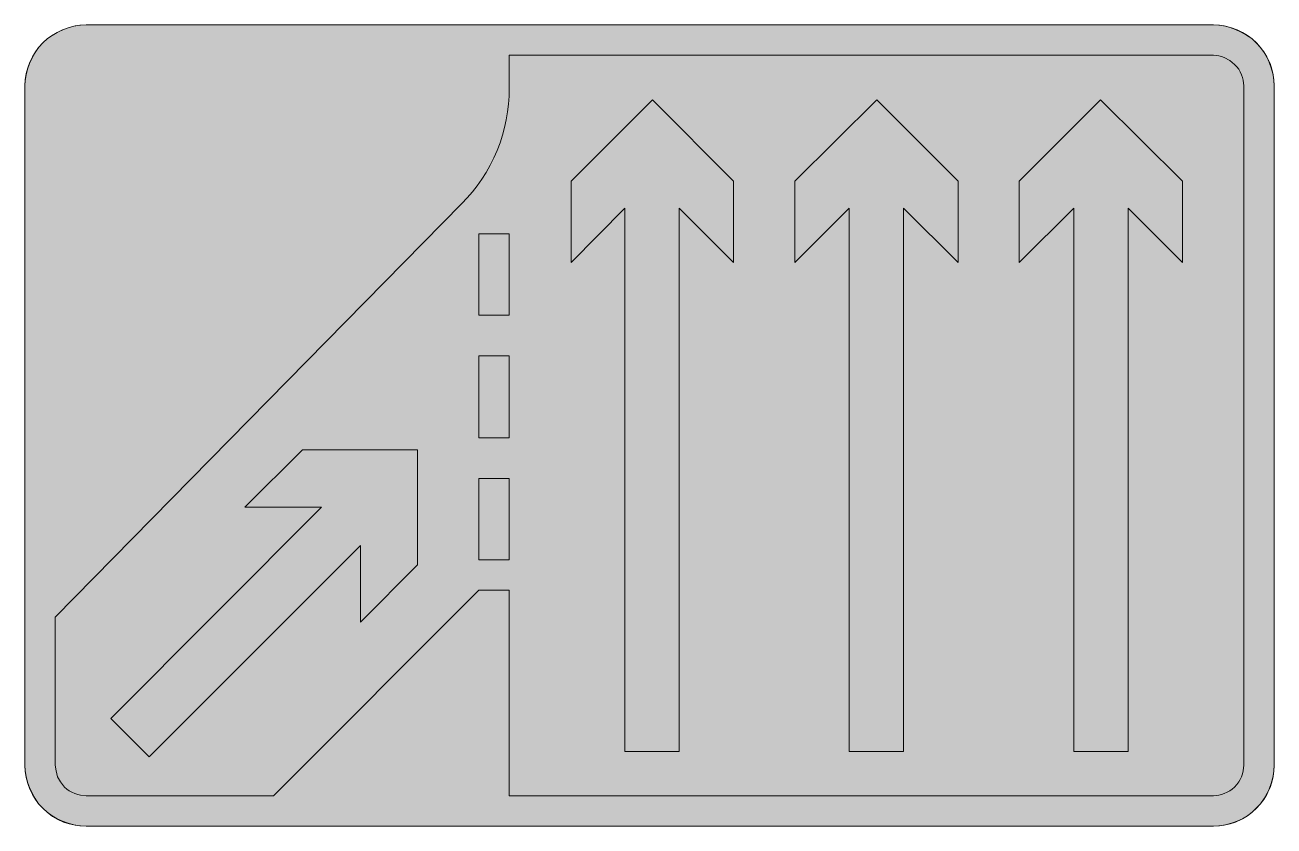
# Model space of a CAD drawing. Header units: metres. Extents: x 88 to 481, y 10 to 262.
import ezdxf

# ---------------------------------------------------------------- set-up
doc = ezdxf.new("R2010")
doc.units = ezdxf.units.M
for name, color, linetype, true_color in [('FILL_LIME_00FF00', 7, 'Continuous', 0x00ff00), ('FILL_WHITE_FFFFFF', 7, 'Continuous', 0xffffff), ('STROKE_LIME_00FF00', 7, 'Continuous', 0x00ff00)]:
    doc.layers.add(name, color=color, linetype=linetype, true_color=true_color)

msp = doc.modelspace()

# ---------------------------------------------------------------- hatches: boundary and pattern name
at = {"layer": 'FILL_LIME_00FF00', "true_color": 0x00ff00}
h = msp.add_hatch(color=7, dxfattribs=at)
h.dxf.hatch_style = 1
h.paths.add_polyline_path([(471.36, 29.16), (471.2, 27.43), (470.98, 26.5), (470.64, 25.56), (470.3, 24.75), (469.83, 23.94), (469.22, 23.13), (468.48, 22.32), (467.77, 21.68), (466.99, 21.13), (466.15, 20.67), (465.24, 20.34), (464.4, 20), (463.53, 19.78), (461.82, 19.62), (240.42, 19.62), (240.42, 84.24), (230.88, 84.24), (166.26, 19.62), (107.4, 19.62), (105.6, 19.78), (104.72, 20), (103.8, 20.34), (102.89, 20.67), (102.04, 21.13), (101.27, 21.68), (100.56, 22.32), (99.34, 23.94), (98.4, 25.56), (97.9, 27.43), (97.68, 29.16), (97.68, 75.78), (225.48, 205.74), (227.19, 207.54), (228.82, 209.42), (230.36, 211.38), (231.8, 213.44), (233.16, 215.57), (234.42, 217.79), (235.58, 220.09), (236.64, 222.48), (237.53, 224.86), (238.29, 227.26), (238.94, 229.69), (239.47, 232.13), (239.89, 234.58), (240.18, 237.03), (240.36, 239.48), (240.42, 241.92), (240.42, 252.36), (461.82, 252.36), (463.53, 252.2), (464.4, 251.98), (465.24, 251.64), (466.99, 250.7), (468.48, 249.48), (469.22, 248.77), (469.83, 248), (470.3, 247.15), (470.64, 246.24), (470.98, 245.4), (471.2, 244.53), (471.36, 242.82), (471.36, 29.16)])
at = {"layer": 'FILL_WHITE_FFFFFF', "true_color": 0xffffff}
h = msp.add_hatch(color=7, dxfattribs=at)
h.dxf.hatch_style = 1
h.paths.add_polyline_path([(463.5, 261.83), (465.26, 261.59), (467.06, 261.14), (468.84, 260.46), (470.59, 259.69), (472.28, 258.73), (473.88, 257.6), (475.32, 256.32), (476.6, 254.8), (477.75, 253.22), (478.76, 251.56), (479.64, 249.84), (480.22, 248.06), (480.61, 246.26), (480.83, 244.5), (480.9, 242.82), (480.9, 29.16), (480.83, 27.41), (480.61, 25.65), (480.22, 23.9), (479.64, 22.14), (478.76, 20.39), (477.75, 18.7), (476.6, 17.1), (475.32, 15.66), (473.88, 14.28), (472.28, 13.1), (470.59, 12.12), (468.84, 11.34), (467.06, 10.76), (465.26, 10.37), (463.5, 10.15), (461.82, 10.08), (107.4, 10.08), (105.64, 10.15), (103.87, 10.37), (102.06, 10.76), (100.2, 11.34), (98.48, 12.12), (96.83, 13.1), (95.24, 14.28), (93.72, 15.66), (92.44, 17.1), (91.31, 18.7), (90.35, 20.39), (89.58, 22.14), (88.98, 23.9), (88.52, 25.65), (88.24, 27.41), (88.14, 29.16), (88.14, 242.82), (88.24, 244.5), (88.52, 246.26), (88.98, 248.06), (89.58, 249.84), (90.35, 251.56), (91.31, 253.22), (92.44, 254.8), (93.72, 256.32), (95.24, 257.6), (96.83, 258.73), (98.48, 259.69), (100.2, 260.46), (102.06, 261.14), (103.87, 261.59), (105.64, 261.83), (107.4, 261.9), (461.82, 261.9), (463.5, 261.83)])
h = msp.add_hatch(color=7, dxfattribs=at)
h.dxf.hatch_style = 1
h.paths.add_polyline_path([(310.98, 212.76), (310.98, 187.2), (293.88, 204.3), (293.88, 33.48), (276.78, 33.48), (276.78, 204.3), (259.86, 187.2), (259.86, 212.76), (285.42, 238.32), (310.98, 212.76)])
h = msp.add_hatch(color=7, dxfattribs=at)
h.dxf.hatch_style = 1
h.paths.add_polyline_path([(381.54, 212.76), (381.54, 187.2), (364.44, 204.3), (364.44, 33.48), (347.34, 33.48), (347.34, 204.3), (330.24, 187.2), (330.24, 212.76), (355.98, 238.32), (381.54, 212.76)])
h = msp.add_hatch(color=7, dxfattribs=at)
h.dxf.hatch_style = 1
h.paths.add_polyline_path([(452.1, 212.76), (452.1, 187.2), (435, 204.3), (435, 33.48), (417.9, 33.48), (417.9, 204.3), (400.8, 187.2), (400.8, 212.76), (426.36, 238.32), (452.1, 212.76)])
h = msp.add_hatch(color=7, dxfattribs=at)
h.dxf.hatch_style = 1
h.paths.add_polyline_path([(240.42, 196.2), (240.42, 170.64), (230.88, 170.64), (230.88, 196.2), (240.42, 196.2)])
h = msp.add_hatch(color=7, dxfattribs=at)
h.dxf.hatch_style = 1
h.paths.add_polyline_path([(240.42, 157.86), (240.42, 132.12), (230.88, 132.12), (230.88, 157.86), (240.42, 157.86)])
h = msp.add_hatch(color=7, dxfattribs=at)
h.dxf.hatch_style = 1
h.paths.add_polyline_path([(211.62, 92.16), (193.62, 74.16), (193.62, 98.28), (127.2, 31.86), (115.14, 43.92), (181.38, 110.34), (157.26, 110.34), (175.44, 128.34), (211.62, 128.34), (211.62, 92.16)])
h = msp.add_hatch(color=7, dxfattribs=at)
h.dxf.hatch_style = 1
h.paths.add_polyline_path([(240.42, 119.34), (240.42, 93.78), (230.88, 93.78), (230.88, 119.34), (240.42, 119.34)])

# ---------------------------------------------------------------- linework, layer by layer
at = {"layer": 'FILL_LIME_00FF00', "lineweight": 0, "true_color": 0x00ff00}
msp.add_lwpolyline([(471.36, 29.16), (471.2, 27.43), (470.98, 26.5), (470.64, 25.56), (470.3, 24.75), (469.83, 23.94), (469.22, 23.13), (468.48, 22.32), (467.77, 21.68), (466.99, 21.13), (466.15, 20.67), (465.24, 20.34), (464.4, 20), (463.53, 19.78), (461.82, 19.62), (240.42, 19.62), (240.42, 84.24), (230.88, 84.24), (166.26, 19.62), (107.4, 19.62), (105.6, 19.78), (104.72, 20), (103.8, 20.34), (102.89, 20.67), (102.04, 21.13), (101.27, 21.68), (100.56, 22.32), (99.34, 23.94), (98.4, 25.56), (97.9, 27.43), (97.68, 29.16), (97.68, 75.78), (225.48, 205.74), (227.19, 207.54), (228.82, 209.42), (230.36, 211.38), (231.8, 213.44), (233.16, 215.57), (234.42, 217.79), (235.58, 220.09), (236.64, 222.48), (237.53, 224.86), (238.29, 227.26), (238.94, 229.69), (239.47, 232.13), (239.89, 234.58), (240.18, 237.03), (240.36, 239.48), (240.42, 241.92), (240.42, 252.36), (461.82, 252.36), (463.53, 252.2), (464.4, 251.98), (465.24, 251.64), (466.99, 250.7), (468.48, 249.48), (469.22, 248.77), (469.83, 248), (470.3, 247.15), (470.64, 246.24), (470.98, 245.4), (471.2, 244.53), (471.36, 242.82)], close=True, dxfattribs=at)
at = {"layer": 'FILL_WHITE_FFFFFF', "lineweight": 0, "true_color": 0xffffff}
for points in [[(463.5, 261.83), (465.26, 261.59), (467.06, 261.14), (468.84, 260.46), (470.59, 259.69), (472.28, 258.73), (473.88, 257.6), (475.32, 256.32), (476.6, 254.8), (477.75, 253.22), (478.76, 251.56), (479.64, 249.84), (480.22, 248.06), (480.61, 246.26), (480.83, 244.5), (480.9, 242.82), (480.9, 29.16), (480.83, 27.41), (480.61, 25.65), (480.22, 23.9), (479.64, 22.14), (478.76, 20.39), (477.75, 18.7), (476.6, 17.1), (475.32, 15.66), (473.88, 14.28), (472.28, 13.1), (470.59, 12.12), (468.84, 11.34), (467.06, 10.76), (465.26, 10.37), (463.5, 10.15), (461.82, 10.08), (107.4, 10.08), (105.64, 10.15), (103.87, 10.37), (102.06, 10.76), (100.2, 11.34), (98.48, 12.12), (96.83, 13.1), (95.24, 14.28), (93.72, 15.66), (92.44, 17.1), (91.31, 18.7), (90.35, 20.39), (89.58, 22.14), (88.98, 23.9), (88.52, 25.65), (88.24, 27.41), (88.14, 29.16), (88.14, 242.82), (88.24, 244.5), (88.52, 246.26), (88.98, 248.06), (89.58, 249.84), (90.35, 251.56), (91.31, 253.22), (92.44, 254.8), (93.72, 256.32), (95.24, 257.6), (96.83, 258.73), (98.48, 259.69), (100.2, 260.46), (102.06, 261.14), (103.87, 261.59), (105.64, 261.83), (107.4, 261.9), (461.82, 261.9)], [(310.98, 212.76), (310.98, 187.2), (293.88, 204.3), (293.88, 33.48), (276.78, 33.48), (276.78, 204.3), (259.86, 187.2), (259.86, 212.76), (285.42, 238.32)], [(381.54, 212.76), (381.54, 187.2), (364.44, 204.3), (364.44, 33.48), (347.34, 33.48), (347.34, 204.3), (330.24, 187.2), (330.24, 212.76), (355.98, 238.32)], [(452.1, 212.76), (452.1, 187.2), (435, 204.3), (435, 33.48), (417.9, 33.48), (417.9, 204.3), (400.8, 187.2), (400.8, 212.76), (426.36, 238.32)], [(240.42, 196.2), (240.42, 170.64), (230.88, 170.64), (230.88, 196.2)], [(240.42, 157.86), (240.42, 132.12), (230.88, 132.12), (230.88, 157.86)], [(211.62, 92.16), (193.62, 74.16), (193.62, 98.28), (127.2, 31.86), (115.14, 43.92), (181.38, 110.34), (157.26, 110.34), (175.44, 128.34), (211.62, 128.34)], [(240.42, 119.34), (240.42, 93.78), (230.88, 93.78), (230.88, 119.34)]]:
    msp.add_lwpolyline(points, close=True, dxfattribs=at)
at = {"layer": 'STROKE_LIME_00FF00', "lineweight": 0, "true_color": 0x00ff00}
for points in [[(88.14, 242.82), (88.24, 244.75), (88.53, 246.64), (89.01, 248.46), (89.66, 250.21), (90.47, 251.87), (91.43, 253.44), (92.54, 254.92), (93.79, 256.28), (95.16, 257.51), (96.64, 258.62), (98.23, 259.58), (99.91, 260.39), (101.68, 261.03), (103.52, 261.51), (105.43, 261.8), (107.4, 261.9)], [(107.4, 261.9), (461.82, 261.9)], [(461.82, 261.9), (463.78, 261.8), (465.69, 261.51), (467.52, 261.03), (469.28, 260.39), (470.95, 259.58), (472.52, 258.62), (473.99, 257.51), (475.34, 256.28), (476.57, 254.92), (477.66, 253.44), (478.61, 251.87), (479.41, 250.21), (480.05, 248.46), (480.52, 246.64), (480.8, 244.75), (480.9, 242.82)], [(88.14, 29.16), (88.14, 242.82)], [(480.9, 242.82), (480.9, 29.16)], [(107.4, 10.08), (105.43, 10.18), (103.52, 10.46), (101.68, 10.93), (99.91, 11.57), (98.23, 12.37), (96.64, 13.32), (95.16, 14.41), (93.79, 15.64), (92.54, 16.99), (91.43, 18.46), (90.47, 20.03), (89.66, 21.7), (89.01, 23.46), (88.53, 25.29), (88.24, 27.2), (88.14, 29.16)], [(480.9, 29.16), (480.8, 27.2), (480.52, 25.29), (480.05, 23.46), (479.41, 21.7), (478.61, 20.03), (477.66, 18.46), (476.57, 16.99), (475.34, 15.64), (473.99, 14.41), (472.52, 13.32), (470.95, 12.37), (469.28, 11.57), (467.52, 10.93), (465.69, 10.46), (463.78, 10.18), (461.82, 10.08)], [(461.82, 10.08), (107.4, 10.08)]]:
    msp.add_lwpolyline(points, dxfattribs=at)

doc.saveas('drawing.dxf')
